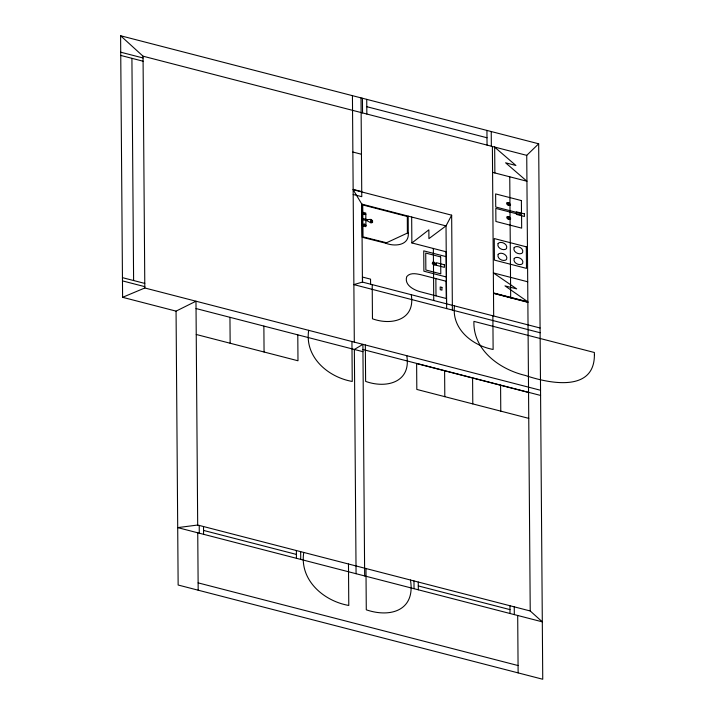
<?xml version="1.0" encoding="UTF-8"?>
<svg xmlns="http://www.w3.org/2000/svg" width="715" height="715" viewBox="0 0 715 715"><rect width="100%" height="100%" fill="white"/><g stroke="black" fill="none" stroke-linecap="round" stroke-linejoin="round"><path stroke-width="1.07" d="M540.111 332.743L353.871 284.615L362.425 282.085L361.826 204.115L353.147 189.716L451.657 215.179L446.026 225.869L428.92 238.64L428.857 229.837L411.929 242.939M530.226 610.976L526.74 155.352L538.672 143.795L120.603 35.75L122.596 297.315L176.06 311.132L195.982 301.212L197.689 525.033L530.226 610.976L542.31 621.844L177.704 527.616L197.689 525.033M122.596 297.315L144.814 287.984L540.549 390.265M366.786 106.696L486.995 137.763M120.603 35.75L143.045 56.19L526.767 155.361M120.728 52.204L143.063 57.978M120.755 55.439L143.08 61.213M492.581 172.36L526.937 181.244L505.594 162.805L515.899 165.469L494.503 147.022M352.861 152.027L361.45 154.252M353.147 189.377L361.736 191.593M353.183 194.471L361.772 196.688L361.021 97.883M361.826 204.115L446.026 225.913L446.652 308.594M362.317 213.526L365.812 214.428M362.353 218.361L367.287 219.63L370.924 219.389L372.542 220.667L372.56 222.481L370.951 222.928L367.296 220.801L362.362 219.523M446.223 251.805L411.867 242.93L411.67 217.038M446.205 256.658L423.736 250.849L423.888 271.191L446.357 276.991M527.697 281.781L493.35 272.898L516.668 288.887L504.987 285.875L527.849 301.81L493.502 292.927M493.502 293.204L527.849 302.079M493.502 293.347L527.858 302.329M435.998 295.849L446.294 298.504L446.16 281.254L421.117 274.774C416.452 273.738 410.204 272.317 406.772 276.58C403.877 285.133 414.351 290.37 421.251 291.988L435.998 295.849L435.864 278.591M362.425 282.085L540.075 327.997M122.444 277.652L144.77 283.417M122.471 280.888L144.796 286.652M362.934 349.528L540.594 395.44M528.564 392.481L416.622 363.551L416.818 389.434L528.76 418.364M196.044 308.549L362.952 351.682M196.241 334.477L297.985 360.771L297.789 334.879M203.552 530.423L296.403 554.42M418.293 585.916L509.992 609.618M198.127 582.868L518.071 665.549M361.96 204.15L362.273 237.282L385.707 243.189C394.626 246.818 409.57 245.638 408.256 232.759L408.185 216.136M538.672 143.795L542.748 679.25L178.142 585.022L176.06 311.132M517.696 615.49L518.125 672.887M514.255 606.847L514.317 614.614M509.759 176.802L510.68 297.887M509.965 605.739L510.018 613.506M500.58 385.242L500.777 411.134M494.673 147.067L494.869 172.959M492.385 146.477L493.672 316.003M492.876 315.798L493.127 349.465C472.383 345.649 451.46 328.936 454.499 305.886M491.232 131.533L491.348 146.209M486.942 130.425L487.049 145.091M472.588 378.012L472.794 403.904M451.657 215.179L452.381 310.069M446.133 251.689L446.526 303.821M444.605 370.781L444.81 396.673M433.353 248.391L433.746 300.523M418.266 582.037L418.32 589.803M413.976 580.929L414.03 588.695M411.25 294.705C415.558 319.748 391.927 325.826 372.461 318.792L372.202 284.615M410.446 580.017C415.585 610.163 390.926 618.171 366.286 609.815L365.973 568.523M406.772 355.686C411.402 382.328 386.377 388.897 365.615 381.39L365.338 344.979M370.584 284.195L370.549 279.145L362.514 277.071L362.55 282.121M366.732 99.358L366.84 114.034M366.938 219.541L366.947 220.712M365.848 219.264L365.803 213.052L362.308 212.149L362.416 225.779L365.91 226.682L365.857 220.426M362.433 98.25L362.55 112.916M364.659 575.933L362.898 344.344L354.363 349.465L356.07 573.716M352.432 95.667L354.309 342.128M351.941 341.52L352.245 381.453C327.944 377.189 304.483 356.982 308.683 330.339M348.473 564.001L348.786 605.462C323.591 601.065 299.353 580.053 303.759 552.445M300.666 551.649L300.729 559.416M296.376 550.541L296.43 558.308M263.871 326.112L264.067 352.003M229.953 317.353L230.15 343.245M203.516 526.544L203.578 534.311M199.226 525.427L199.279 533.193M197.742 532.8L198.18 590.197M143.045 56.19L144.814 287.984M131.917 58.326L133.607 280.53M371.925 221.48L371.407 222.535C369.476 223.357 371.21 216.35 371.925 221.48M594.397 354.899C594.478 393 548.36 383.285 525.266 375.429C499.767 369.423 472.973 350.198 473.911 321.375L594.38 352.504L594.397 354.899M498.078 243.592C496.594 247.435 502.225 250.768 505.568 249.312L506.542 248.463C508.025 244.628 502.395 241.286 499.052 242.751L498.078 243.592M498.158 254.415C496.675 258.249 502.305 261.592 505.648 260.126L506.622 259.286C508.115 255.443 502.475 252.109 499.133 253.566L498.158 254.415M514.112 247.739C512.628 251.573 518.259 254.915 521.601 253.45L522.576 252.609C524.059 248.775 518.42 245.433 515.086 246.898L514.112 247.739M514.192 258.553C512.709 262.396 518.339 265.73 521.682 264.273L522.656 263.424C524.14 259.59 518.509 256.256 515.166 257.713L514.192 258.553M364.462 224.197C364.337 225.627 363.265 223.339 364.462 224.197M364.096 213.982C363.175 214.741 365.034 215.001 364.096 213.982M507.748 203.221L507.418 203.891L508.365 204.847L509.706 204.481L508.758 203.23L507.748 203.221M507.856 217.226L507.525 217.896L508.472 218.853L509.813 218.486L508.866 217.235L507.856 217.226M432.79 262.271L432.218 263.46L433.88 265.131L435.65 265.14L436.23 264.496L434.559 262.289L432.79 262.271M507.132 202.604L506.56 203.784L508.222 205.455L509.992 205.473L510.573 204.821L508.901 202.622L507.132 202.604M507.239 216.609L506.667 217.789L508.329 219.46L510.09 219.478L510.68 218.826L509.009 216.627L507.239 216.609M433.406 262.888L433.076 263.567L434.023 264.523L435.364 264.157L434.416 262.897L433.406 262.888M408.202 232.706L385.644 243.172L385.644 242.546L363.023 236.862L362.728 204.928L407.318 216.493L407.38 232.491L408.202 232.706M521.396 200.575L495.629 193.917L495.727 207.001L521.494 213.66L521.396 200.575M524.408 213.892L516.4 211.819L516.418 214.411L524.435 216.484L524.408 213.892M521.566 215.054L495.799 208.396L495.897 221.48L521.664 228.139L521.566 215.054M526.32 246.836L494.253 238.551L494.423 260.099L526.481 268.384L526.32 246.836M365.892 225.216L362.398 224.313L365.901 225.261M440.663 256.917L425.729 253.056L425.854 270.002L440.789 273.863L440.663 256.917M444.399 264.773L436.382 262.7L436.4 265.292L444.417 267.356L444.399 264.773M441.933 287.403L440.199 286.956L440.226 289.7L441.959 290.147L441.933 287.403"/></g></svg>
